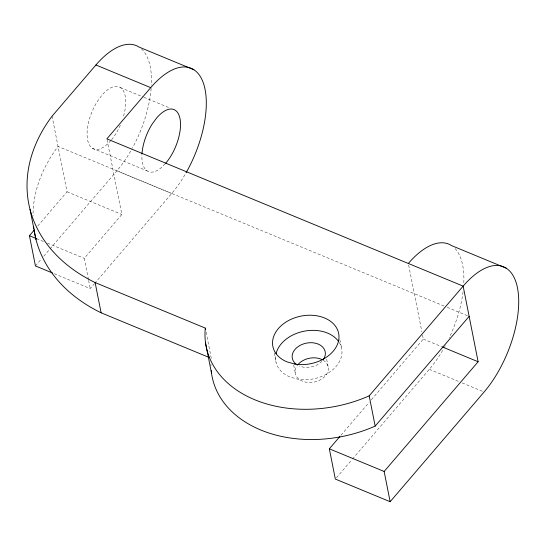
<?xml version="1.0" encoding="UTF-8"?>
<svg xmlns="http://www.w3.org/2000/svg" width="546" height="546" viewBox="0 0 546 546"><rect width="100%" height="100%" fill="white"/><g stroke="black" fill="none" stroke-linecap="round" stroke-linejoin="round"><path stroke-width="0.41" stroke-dasharray="2.73 2.05" d="M37.735 226.01L67.028 191.803L52.061 116.189M35.435 265.936L41.53 258.824M43.741 256.238L116.871 170.85A78.242 36.521 -67.5 0 0 132.05 148.703M88.466 279.607L84.255 258.354L121.847 214.462L106.873 138.848M54.225 273.71L90.247 288.595L94.124 284.07M94.676 283.422L171.683 193.509A78.242 36.521 -67.5 0 0 185.626 173.546M340.95 435.251L369.144 402.341M371.348 399.754L423.307 339.093L422.495 334.964M336.438 477.764L351.917 459.691M352.463 459.043L429.299 369.335A78.242 36.521 -67.5 0 0 443.659 348.648M110.886 140.602L105.863 145.509A33.531 15.65 -67.5 0 1 87.599 139.865A33.531 15.65 -67.5 0 1 97.188 101.686L101.897 95.236A33.531 15.65 -67.5 0 1 121.888 88.807A33.531 15.65 -67.5 0 1 123.116 117.622M165.138 163.814L160.674 168.168A33.531 15.65 -67.5 0 1 141.94 154.45M120.42 87.572L143.127 96.963M143.912 97.284L169.751 107.965M92.363 148.266L147.174 170.925M444.082 306.019L58.047 146.437A179.538 130.016 -11.2 0 0 33.006 215.97M447.215 307.316L468.359 316.059M116.871 170.85L171.683 193.509M67.028 191.803L121.847 214.462M423.307 339.093L441.318 346.533M429.299 369.335L459.056 381.64M462.189 382.93L482.548 391.345M36.493 238.609L43.537 241.516M47.454 243.141L84.255 258.354M408.661 265.11L421.84 331.668M339.844 339.578L341.421 347.536M326.665 359.248L328.078 366.414M293.68 365.165L295.413 373.914M274.194 352.996L276.085 362.544M206.108 332.193L211.288 358.347M88.629 280.426L90.247 288.595M455.05 248.553A78.242 36.521 -67.5 0 1 463.813 282.951M463.056 291.83A78.242 36.521 -67.5 0 1 449.105 338.172M445.283 345.714A78.242 36.521 -67.5 0 1 444.069 347.918M141.51 48.963A78.242 36.521 -67.5 0 1 151.351 85.251M151.14 88.432A78.242 36.521 -67.5 0 1 132.453 147.966M210.968 365.752A115.868 83.907 -11.2 0 1 210.961 364.107M120.325 125.15A33.531 15.65 -67.5 0 1 111.37 140.029M323.171 360.217A16.769 12.142 -11.2 0 1 324.577 376.767A16.769 12.142 -11.2 0 1 302.109 381.033A16.769 12.142 -11.2 0 1 297.57 365.076M321.949 361.268A16.769 12.142 -11.2 0 1 299.358 366.011M339.182 342.383A33.531 24.283 -11.2 0 1 333.108 369.465A33.531 24.283 -11.2 0 1 297.693 379.17L289.96 376.986A33.531 24.283 -11.2 0 1 275.621 356.204"/><path stroke-width="0.82" d="M193.939 69.772L139.128 47.113A78.242 36.521 -67.5 0 0 95.912 64.988L52.061 116.189A179.538 130.016 -11.2 0 0 95.12 282.555L101.112 312.803L208.927 357.371M186.043 172.823A78.242 36.521 -67.5 0 0 202.573 80.972A78.242 36.521 -67.5 0 0 150.723 87.647L106.873 138.848L463.151 286.131A78.242 36.521 -67.5 0 1 517.478 287.865A78.242 36.521 -67.5 0 1 484.111 391.994L390.144 501.713L335.333 479.054L329.34 448.805L339.844 436.547M52.662 273.061L35.435 265.936L29.443 235.695L34.418 229.886M211.234 370.645A115.868 83.907 -11.2 0 0 375.17 426.098L369.185 395.85L463.151 286.131L478.125 361.752L384.152 471.464L390.144 501.713M375.17 426.098L469.137 316.38M95.912 64.988L150.723 87.647M506.367 268.257L451.556 245.598A78.242 36.521 -67.5 0 0 408.34 263.472M442.103 346.86L478.125 361.752M29.443 235.695L36.493 238.609M95.12 282.555L205.303 328.105A115.868 83.907 -11.2 0 0 369.185 395.85M329.34 448.805L384.152 471.464M205.303 328.105L205.624 329.736M205.521 342.82L211.514 373.068M30.03 209.377L36.022 239.626M101.112 312.803A179.538 130.016 -11.2 0 1 34.05 229.955M33.825 228.324A179.538 130.016 -11.2 0 1 33.62 226.686M165.697 163.261A33.531 15.65 -67.5 0 0 179.996 118.639A33.531 15.65 -67.5 0 0 156.709 117.895L152 124.345A33.531 15.65 -67.5 0 0 141.987 153.699M296.13 364.175A16.769 12.142 -11.2 0 1 296.492 347.904A16.769 12.142 -11.2 0 1 318.386 344.171A16.769 12.142 -11.2 0 1 323.362 359.527M298.041 364.503A16.769 12.142 -11.2 0 1 322.522 359.841M276.03 353.781A33.531 24.283 -11.2 0 1 304.272 331.176A33.531 24.283 -11.2 0 1 338.732 341.7M294.697 364.046L286.964 361.862A33.531 24.283 -11.2 0 1 288.861 320.379A33.531 24.283 -11.2 0 1 338.834 334.493A33.531 24.283 -11.2 0 1 294.697 364.046"/></g></svg>
